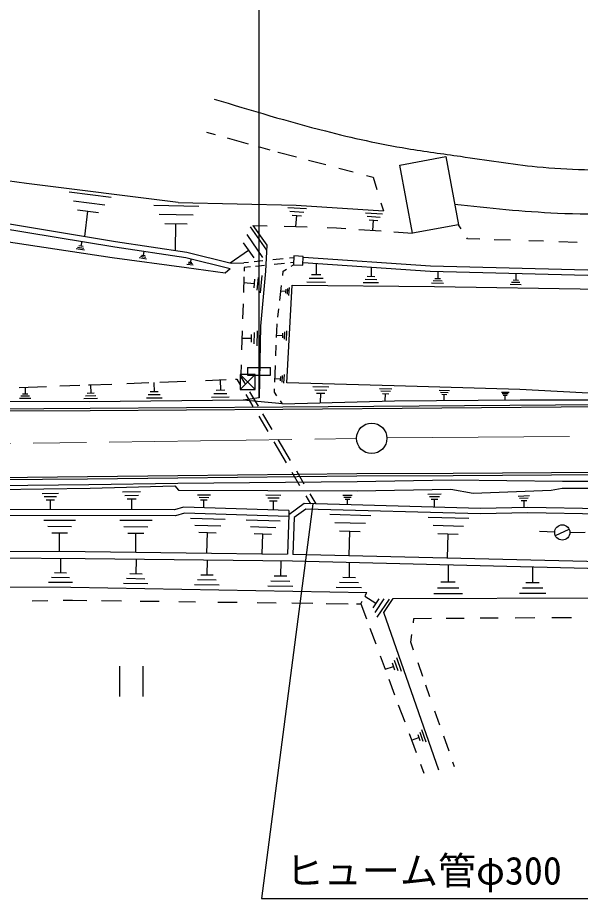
# Model space of a CAD drawing. Units: millimetres, scale not verified. Extents: x 40000 to 680000, y 20000 to 380000.
# Drawn here: x 244328 to 281293, y 264319 to 322160 of the extents above; entities that cross this region are included whole.
import ezdxf
from ezdxf.enums import TextEntityAlignment as Align

# ---------------------------------------------------------------- set-up
doc = ezdxf.new("R2010")
doc.units = ezdxf.units.MM
doc.header["$LTSCALE"] = 1000
doc.linetypes.add('CHAIN', pattern=[18.5, 12, -1.5, 3.5, -1.5])
for name, color, linetype, lineweight in [('M-BGD', 7, 'Continuous', 25), ('M-BMK', 2, 'CHAIN', 13), ('M-BMK-SRVR', 3, 'Continuous', 25), ('M-STR-STR3', 7, 'Continuous', 25), ('M-STR-STRC', 7, 'Continuous', 25)]:
    doc.layers.add(name, color=color, linetype=linetype, lineweight=lineweight)
doc.styles.add('ＭＳ ゴシック', font='')
doc.styles.get('ＭＳ ゴシック').set_extended_font_data('MS Gothic')

msp = doc.modelspace()

# ---------------------------------------------------------------- linework, layer by layer
at = {"layer": 'M-BGD'}
for p, q in [((256731, 314638), (257294, 314482)), ((258083, 314262), (259477, 313875)), ((260127, 313694), (260890, 313482)), ((261424, 313334), (261445, 313328)), ((261445, 313328), (262650, 313010)), ((269438, 312475), (272453, 313033)), ((272453, 313033), (273281, 308562)), ((244905, 311269), (236007, 312487)), ((263428, 312804), (264563, 312504)), ((270265, 308004), (269438, 312475)), ((265428, 312275), (266375, 312025)), ((267244, 311795), (267693, 311677)), ((254875, 310012), (244905, 311269)), ((267693, 311677), (267931, 310876)), ((247716, 310708), (250464, 310364)), ((247993, 310120), (250056, 309860)), ((248262, 309529), (249638, 309352)), ((253268, 309847), (256229, 309785)), ((254875, 310012), (262626, 309853)), ((262083, 309687), (263302, 309614)), ((262626, 309853), (268350, 309471)), ((268191, 310003), (268350, 309471)), ((240517, 309151), (250759, 307453)), ((248743, 307792), (248948, 309445)), ((253627, 309252), (255854, 309209)), ((262217, 309440), (263132, 309384)), ((262355, 309184), (262967, 309144)), ((262609, 308432), (262659, 309169)), ((267168, 309349), (268288, 309276)), ((267294, 309120), (268133, 309062)), ((267414, 308879), (267981, 308840)), ((240477, 308803), (250705, 307107)), ((253989, 308647), (255473, 308619)), ((254692, 306858), (254731, 308633)), ((259602, 308428), (260680, 306881)), ((259785, 308516), (260724, 308488)), ((259785, 308516), (260699, 307206)), ((261832, 308456), (263352, 308411)), ((264651, 308373), (265268, 308355)), ((265268, 308355), (265881, 308312)), ((267652, 308185), (267696, 308864)), ((273281, 308562), (270265, 308004)), ((273460, 308284), (273281, 308562)), ((240342, 307938), (250536, 306410)), ((259376, 307909), (260417, 306415)), ((266740, 308251), (268199, 308149)), ((269029, 308091), (270265, 308004)), ((248629, 307125), (248348, 307162)), ((248539, 307469), (248486, 307148)), ((250759, 307453), (255435, 306747)), ((259146, 307376), (259838, 306383)), ((260699, 307206), (260603, 305506)), ((273884, 307627), (273834, 307704)), ((274692, 307601), (273884, 307627)), ((276712, 307537), (275634, 307571)), ((278862, 307468), (277912, 307499)), ((281076, 307398), (279869, 307436)), ((248727, 306884), (248184, 306967)), ((248682, 307007), (248269, 307071)), ((250705, 307107), (255367, 306404)), ((252622, 306819), (252585, 306538)), ((255435, 306747), (258363, 306029)), ((258300, 306047), (259490, 306884)), ((250536, 306410), (255412, 305759)), ((252800, 306307), (252319, 306374)), ((252751, 306416), (252390, 306461)), ((252705, 306516), (252460, 306548)), ((255367, 306404), (258280, 305689)), ((255813, 305983), (255520, 306026)), ((255776, 306065), (255576, 306095)), ((255714, 306323), (255679, 306087)), ((258363, 306029), (259179, 306050)), ((259491, 306081), (259179, 306050)), ((260446, 306178), (259874, 306120)), ((261762, 306312), (261086, 306243)), ((261851, 306019), (261177, 305951)), ((262474, 306384), (262194, 306355)), ((262461, 306081), (262249, 306059)), ((262480, 306509), (262454, 305934)), ((263079, 306482), (262480, 306509)), ((263053, 305907), (263079, 306482)), ((271435, 305494), (263090, 306052)), ((271451, 305844), (263114, 306401)), ((263945, 305997), (263936, 305268)), ((255412, 305759), (257961, 305389)), ((255855, 305892), (255454, 305952)), ((257961, 305389), (258280, 305689)), ((259210, 305751), (259202, 305511)), ((259624, 305793), (259210, 305751)), ((260554, 305887), (259952, 305826)), ((260603, 305506), (260274, 301901)), ((261748, 305230), (261781, 305511)), ((261781, 305511), (261982, 305637)), ((262296, 305834), (262454, 305934)), ((262454, 305934), (263053, 305907)), ((267548, 305754), (267548, 305150)), ((283335, 305190), (271435, 305494)), ((283344, 305540), (271451, 305844)), ((271923, 305479), (271924, 305018)), ((259191, 305138), (259159, 304097)), ((259893, 304980), (259836, 304405)), ((260135, 305101), (260049, 304250)), ((260367, 305218), (260267, 304085)), ((264401, 305017), (263475, 305025)), ((264245, 305265), (263631, 305261)), ((267916, 304944), (267164, 304954)), ((267793, 305141), (267293, 305155)), ((272204, 304860), (271628, 304872)), ((272112, 305015), (271727, 305016)), ((277236, 304904), (276870, 304913)), ((277056, 305349), (277058, 304911)), ((259182, 304756), (259869, 304695)), ((261554, 303586), (261670, 304568)), ((261940, 304317), (261926, 304058)), ((262001, 298185), (262371, 304588)), ((262055, 304380), (262031, 303996)), ((262160, 304439), (262131, 303921)), ((262371, 304588), (271705, 304512)), ((264548, 304766), (263323, 304780)), ((268042, 304738), (267036, 304753)), ((272297, 304704), (271523, 304715)), ((271705, 304512), (283231, 304306)), ((277413, 304611), (276680, 304629)), ((277325, 304757), (276779, 304773)), ((261627, 304208), (261931, 304192)), ((259137, 303371), (259107, 302377)), ((261424, 302485), (261490, 303041)), ((261337, 301142), (261370, 302026)), ((261370, 302026), (261372, 302044)), ((259083, 301594), (259044, 300333)), ((259663, 301351), (259658, 300854)), ((259869, 301477), (259855, 300735)), ((260070, 301590), (260047, 300602)), ((260274, 301901), (260189, 297181)), ((261730, 301443), (261718, 301130)), ((261858, 301523), (261845, 301045)), ((261991, 301595), (261962, 300956)), ((259068, 301113), (259663, 301109)), ((261340, 301310), (261724, 301287)), ((261292, 299954), (261318, 300650)), ((259014, 299368), (258996, 298749)), ((259439, 299181), (260939, 299181)), ((259439, 299181), (259439, 298681)), ((260189, 299181), (260189, 297181)), ((260939, 298681), (260939, 299181)), ((261226, 298227), (261268, 299323)), ((259938, 298731), (258938, 298731)), ((258938, 298731), (258938, 297731)), ((259938, 298731), (258938, 297731)), ((258938, 298731), (259938, 297731)), ((258990, 298570), (259244, 298139)), ((259439, 298681), (260939, 298681)), ((259938, 297731), (259938, 298731)), ((261238, 298463), (261586, 298446)), ((261587, 298589), (261576, 298298)), ((261710, 298656), (261685, 298227)), ((261834, 298723), (261799, 298147)), ((244429, 297874), (246230, 297938)), ((244828, 297887), (244829, 297449)), ((247094, 297969), (248410, 298015)), ((248995, 298036), (249044, 298038)), ((249044, 298038), (250523, 298096)), ((249121, 298035), (249127, 297489)), ((251495, 298134), (252946, 298191)), ((253284, 298202), (253297, 297593)), ((253676, 298220), (255380, 298287)), ((256678, 298337), (258018, 298390)), ((257641, 298379), (257646, 297689)), ((258647, 298415), (258732, 298418)), ((258732, 298418), (258975, 298005)), ((269055, 297980), (262001, 298185)), ((263720, 297932), (264775, 297906)), ((277316, 297730), (269055, 297980)), ((245008, 297442), (244646, 297442)), ((249470, 297315), (248793, 297305)), ((249355, 297494), (248899, 297484)), ((253688, 297385), (252909, 297383)), ((253552, 297587), (253038, 297584)), ((258081, 297458), (257217, 297450)), ((257933, 297687), (257364, 297682)), ((258938, 297731), (259938, 297731)), ((259326, 297411), (259788, 296626)), ((259568, 297591), (260126, 296645)), ((261201, 297557), (261210, 297785)), ((261361, 297324), (261201, 297557)), ((263846, 297726), (264637, 297700)), ((263968, 297506), (264504, 297486)), ((264217, 296861), (264236, 297496)), ((268092, 297808), (268914, 297786)), ((268189, 297644), (268810, 297629)), ((268289, 297470), (268701, 297459)), ((268481, 296975), (268500, 297466)), ((272021, 297693), (272687, 297677)), ((272101, 297564), (272602, 297550)), ((272186, 297427), (272512, 297410)), ((272336, 297023), (272351, 297425)), ((276107, 297571), (276617, 297561)), ((276166, 297466), (276551, 297465)), ((276224, 297361), (276479, 297356)), ((276343, 297052), (276354, 297365)), ((285330, 297304), (277316, 297730)), ((249050, 296925), (242121, 296960)), ((245198, 297144), (244451, 297145)), ((245106, 297300), (244546, 297298)), ((249584, 297136), (248679, 297121)), ((259139, 297034), (249050, 296925)), ((253814, 297179), (252785, 297173)), ((258229, 297229), (257074, 297209)), ((260189, 297181), (259139, 297034)), ((261730, 296789), (259139, 297034)), ((261730, 296789), (261592, 296989)), ((261730, 296789), (269081, 296990)), ((285359, 296761), (261749, 296577)), ((269081, 296990), (277334, 297062)), ((277334, 297062), (285376, 297041)), ((249096, 296496), (223154, 296323)), ((249097, 296346), (223155, 296173)), ((261749, 296577), (249096, 296496)), ((261750, 296427), (249097, 296346)), ((285360, 296611), (261750, 296427)), ((260162, 295992), (260759, 294981)), ((260424, 296140), (261035, 295104)), ((261413, 294462), (262232, 293074)), ((261167, 294290), (261976, 292917)), ((254857, 292090), (266600, 292223)), ((262337, 292306), (262853, 291430)), ((262638, 292386), (263136, 291541)), ((266600, 292223), (272943, 292242)), ((272943, 292242), (298990, 292435)), ((272944, 292092), (298991, 292285)), ((240947, 291949), (248919, 292020)), ((240949, 291799), (248920, 291870)), ((248919, 292020), (254857, 292090)), ((248920, 291870), (254859, 291940)), ((249014, 291506), (254850, 291596)), ((254850, 291596), (266638, 291698)), ((254859, 291940), (266601, 292073)), ((266601, 292073), (272944, 292092)), ((266638, 291698), (272813, 291797)), ((272813, 291797), (280126, 291723)), ((280126, 291723), (290914, 291705)), ((240906, 291148), (249093, 291262)), ((240907, 291407), (249014, 291506)), ((249093, 291262), (254652, 291411)), ((251212, 291011), (252403, 291047)), ((254652, 291411), (254889, 291129)), ((254889, 291129), (266632, 291094)), ((266632, 291094), (272773, 291196)), ((272773, 291196), (274261, 290932)), ((274261, 290932), (279363, 291122)), ((279363, 291122), (280101, 291255)), ((280101, 291255), (290966, 291257)), ((245941, 290913), (247011, 290927)), ((246080, 290702), (246877, 290713)), ((246211, 290487), (246744, 290498)), ((246487, 289855), (246480, 290499)), ((251369, 290786), (252260, 290807)), ((251521, 290548), (252117, 290566)), ((251839, 289847), (251821, 290563)), ((256137, 290831), (256996, 290826)), ((256247, 290662), (256886, 290656)), ((256348, 290488), (256777, 290485)), ((256561, 289970), (256567, 290489)), ((260638, 290811), (261627, 290809)), ((260760, 290614), (261504, 290622)), ((260883, 290417), (261375, 290421)), ((261129, 289826), (261134, 290421)), ((263253, 290753), (263560, 290232)), ((263522, 290886), (263914, 290222)), ((265686, 290796), (266312, 290795)), ((265762, 290677), (266236, 290673)), ((265833, 290545), (266151, 290546)), ((265993, 290167), (265994, 290552)), ((271274, 290873), (272138, 290881)), ((271384, 290704), (272037, 290715)), ((271498, 290525), (271932, 290535)), ((271720, 290011), (271713, 290535)), ((277198, 290741), (277956, 290766)), ((277296, 290599), (277869, 290617)), ((277398, 290447), (277778, 290455)), ((277604, 289992), (277591, 290458)), ((254637, 289840), (240466, 289873)), ((255232, 290008), (254637, 289840)), ((262134, 289797), (255232, 290008)), ((262134, 289797), (262152, 289505)), ((263153, 290244), (262152, 289505)), ((263264, 289890), (262496, 289324)), ((274710, 289922), (263153, 290244)), ((274710, 289572), (263264, 289890)), ((277843, 289996), (274710, 289922)), ((290498, 289722), (277843, 289996)), ((254692, 289439), (240597, 289473)), ((255281, 289606), (254692, 289439)), ((262121, 289397), (255281, 289606)), ((255681, 289296), (257965, 289224)), ((262152, 289505), (262054, 286917)), ((262496, 289324), (262404, 286904)), ((264838, 289544), (267538, 289474)), ((271302, 289360), (273971, 289287)), ((277844, 289646), (274710, 289572)), ((290490, 289372), (277844, 289646)), ((246054, 289164), (248131, 289162)), ((246316, 288756), (247869, 288747)), ((251035, 289152), (253156, 289149)), ((251301, 288735), (252885, 288729)), ((255959, 288829), (257671, 288783)), ((259346, 289181), (261573, 289115)), ((259616, 288732), (261288, 288678)), ((265162, 288999), (267183, 288950)), ((271622, 288824), (273625, 288767)), ((246573, 288334), (247607, 288331)), ((247086, 287084), (247088, 288337)), ((251562, 288304), (252618, 288300)), ((252087, 287027), (252090, 288302)), ((256228, 288358), (257372, 288328)), ((256757, 286973), (256804, 288345)), ((259876, 288279), (260994, 288237)), ((260394, 286922), (260435, 288258)), ((265477, 288450), (266832, 288417)), ((266109, 286815), (266152, 288438)), ((271937, 288275), (273270, 288243)), ((272561, 286659), (272603, 288259)), ((279604, 288369), (278605, 288404)), ((279649, 288145), (280559, 288559)), ((280604, 288354), (281604, 288358)), ((248766, 287071), (241888, 287115)), ((262043, 286908), (248766, 287071)), ((295541, 286109), (262404, 286904)), ((248762, 286621), (241889, 286665)), ((247150, 286630), (247146, 285695)), ((262393, 286454), (248762, 286621)), ((252115, 286578), (252097, 285626)), ((256785, 286524), (256767, 285549)), ((261612, 286464), (261598, 285480)), ((295531, 285659), (262393, 286454)), ((266115, 286367), (266100, 285383)), ((272602, 286205), (272605, 285086)), ((278152, 286078), (278153, 285035)), ((247729, 285378), (246552, 285381)), ((247535, 285685), (246752, 285692)), ((252689, 285290), (251491, 285317)), ((252500, 285611), (251699, 285632)), ((257372, 285209), (256151, 285237)), ((257178, 285539), (256360, 285551)), ((262009, 285470), (261181, 285478)), ((266512, 285373), (265689, 285394)), ((235399, 284822), (247828, 284759)), ((247928, 285061), (246357, 285062)), ((247828, 284759), (267258, 284401)), ((252878, 284970), (251286, 284994)), ((257565, 284880), (255946, 284913)), ((262413, 284797), (260754, 284823)), ((262216, 285135), (260968, 285151)), ((266908, 284718), (265262, 284739)), ((266714, 285047), (265476, 285067)), ((273307, 284702), (271902, 284701)), ((273070, 285078), (272135, 285081)), ((278816, 284688), (277500, 284684)), ((278591, 285037), (277714, 285034)), ((267134, 284172), (267854, 283698)), ((267157, 284205), (267258, 284401)), ((268387, 283101), (268996, 284020)), ((268996, 284020), (299388, 284079)), ((273544, 284326), (271668, 284320)), ((279031, 284335), (277285, 284334)), ((245292, 283857), (246317, 283875)), ((247324, 283893), (247934, 283904)), ((247934, 283904), (248866, 283892)), ((249835, 283880), (251152, 283863)), ((252374, 283847), (253621, 283831)), ((254915, 283815), (256014, 283801)), ((257477, 283782), (258757, 283766)), ((260062, 283749), (261306, 283733)), ((262334, 283720), (263717, 283702)), ((264593, 283691), (266038, 283672)), ((266583, 283665), (266874, 283662)), ((266874, 283662), (266966, 283839)), ((266874, 283662), (267237, 282682)), ((268049, 283995), (267651, 283397)), ((268393, 283986), (267791, 283087)), ((268728, 283974), (267932, 282777)), ((272006, 272747), (268387, 283101)), ((270321, 282409), (270361, 282710)), ((270361, 282710), (271512, 282717)), ((272470, 282722), (273649, 282729)), ((274708, 282735), (275888, 282742)), ((277017, 282749), (278296, 282756)), ((279423, 282763), (280704, 282770)), ((267467, 282065), (267852, 281027)), ((270152, 281147), (270219, 281650)), ((270334, 280627), (270152, 281147)), ((268141, 280247), (268470, 279361)), ((269070, 279956), (269309, 279284)), ((269211, 280129), (269531, 279231)), ((251046, 277566), (251046, 279566)), ((252546, 279566), (252546, 277566)), ((268471, 279365), (269010, 279555)), ((268929, 279782), (269091, 279328)), ((270942, 278895), (270630, 279784)), ((268706, 278724), (269087, 277697)), ((271412, 277554), (271139, 278332)), ((269333, 277035), (269753, 275903)), ((272065, 275694), (271741, 276617)), ((270864, 275400), (271143, 274593)), ((270036, 275140), (270498, 273893)), ((270199, 274713), (270680, 274888)), ((270611, 275087), (270752, 274679)), ((270738, 275243), (270948, 274636)), ((272666, 273979), (272316, 274979)), ((270782, 273128), (271002, 272535)), ((273023, 272963), (272917, 273266))]:
    msp.add_line(p, q, dxfattribs=at)
msp.add_circle((280104, 288352), 500, dxfattribs=at)
for points, knots in [([(257248, 316805), (259670, 316073), (262092, 315341), (264544, 314714), (266320, 314261), (268112, 313862), (269920, 313563), (271082, 313370), (272251, 313218), (273418, 313051), (275094, 312810), (276766, 312536), (278452, 312368), (280520, 312162), (282610, 312116), (284681, 312197), (286841, 312282), (288980, 312507), (291166, 312624), (293133, 312729), (295139, 312747), (296968, 313349), (298109, 313724), (299181, 314326), (300254, 314928)], [0, 0, 0, 0, 1, 1, 1, 2, 2, 2, 3, 3, 3, 4, 4, 4, 5, 5, 5, 6, 6, 6, 7, 7, 7, 8, 8, 8, 8]), ([(273033, 309904), (275279, 309665), (277525, 309425), (279780, 309324), (282449, 309205), (285130, 309279), (287793, 309401), (290652, 309533), (293489, 309720), (296345, 310326), (298216, 310723), (300096, 311301), (301584, 312406), (302606, 313165), (303443, 314172), (304281, 315180)], [0, 0, 0, 0, 1, 1, 1, 2, 2, 2, 3, 3, 3, 4, 4, 4, 5, 5, 5, 5])]:
    msp.add_open_spline(points, degree=3, knots=knots, dxfattribs=at)
at = {"layer": 'M-BMK'}
for p, q in [((268586, 294559), (366576, 295243)), ((231852, 293999), (266586, 294527))]:
    msp.add_line(p, q, dxfattribs=at)
at = {"layer": 'M-BMK-SRVR'}
msp.add_circle((267586, 294532), 1000, dxfattribs=at)
at = {"layer": 'M-STR-STR3'}
for p, q in [((263721, 290228), (260356, 264319)), ((260356, 264319), (282272, 264319))]:
    msp.add_line(p, q, dxfattribs=at)
at = {"layer": 'M-STR-STRC'}
msp.add_line((260189, 297181), (260189, 331832), dxfattribs=at)

# ---------------------------------------------------------------- texts
at = {"layer": 'M-STR-STR3', "style": 'ＭＳ ゴシック'}
msp.add_text('ヒューム管φ300', height=1833, dxfattribs=at).set_placement((261939, 264675), align=Align.BOTTOM_LEFT)

doc.saveas('drawing.dxf')
